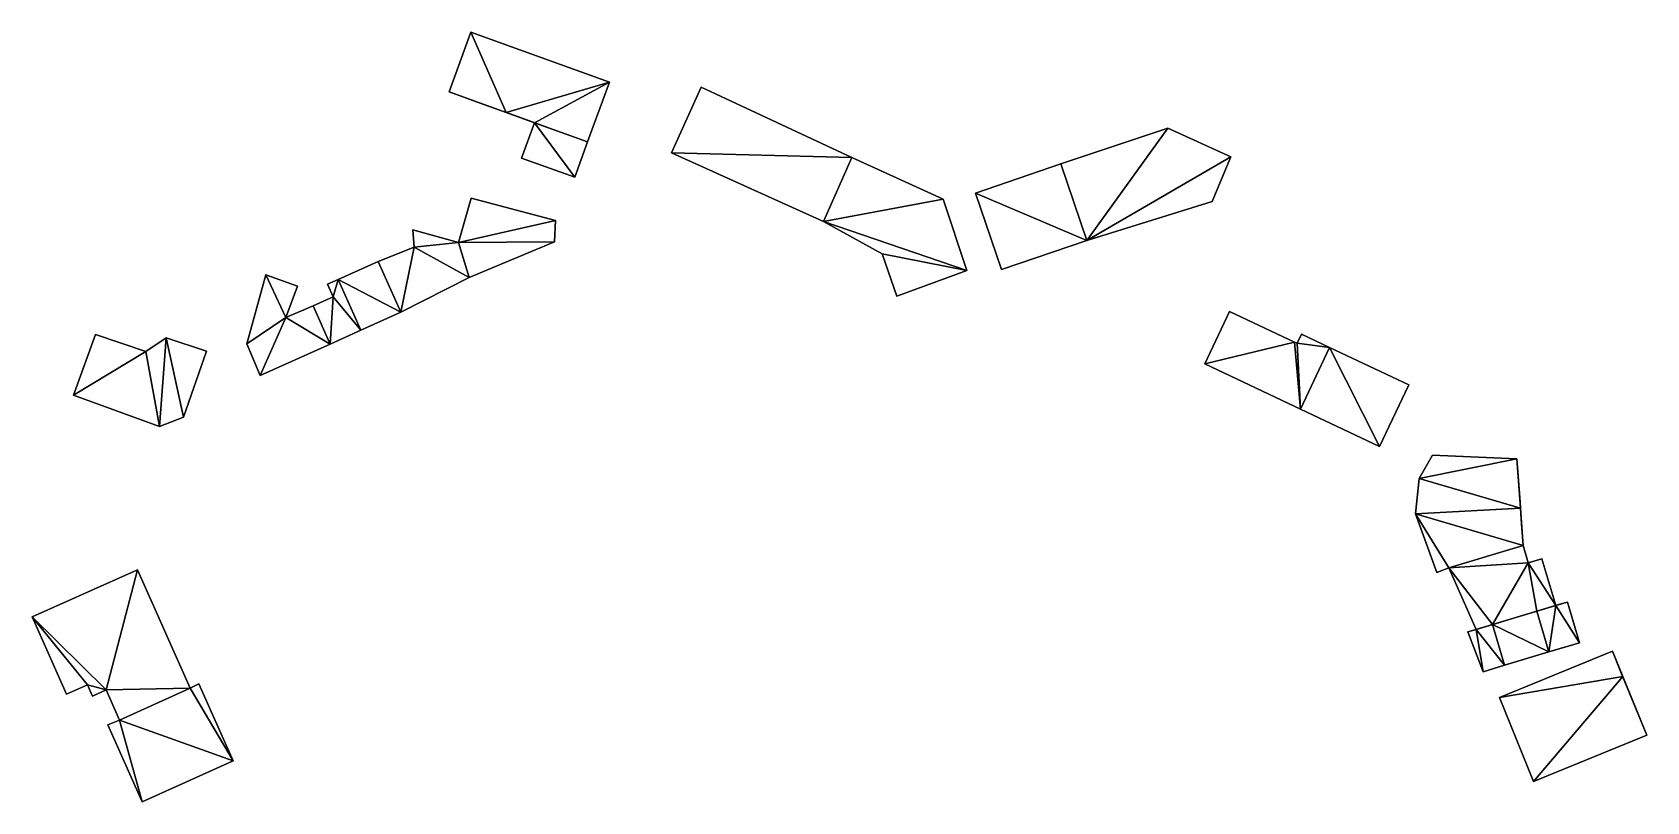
# Model space of a CAD drawing. Extents: x -170 to 170, y -225 to 164.
# Drawn here: x -169.8 to 116.5, y 27.4 to 163.8 of the extents above; entities that cross this region are included whole.
import ezdxf

# ---------------------------------------------------------------- set-up
doc = ezdxf.new("R2010")
doc.units = 0
doc.layers.add('OBSTRUCTIONS', color=7, linetype='CONTINUOUS')

msp = doc.modelspace()

# ---------------------------------------------------------------- meshes
at = {"layer": 'OBSTRUCTIONS'}
mesh = msp.add_polyface(dxfattribs=at)
corners = [(-95.88, 153.26, 30.53), (-92.03, 163.84, 30.53), (-95.88, 153.26, -1.45), (-92.03, 163.84, -1.45), (-92.03, 163.84, -1.45), (-67.49, 155.01, -1.45), (-95.88, 153.26, -1.45), (-71.34, 144.41, -1.45), (-80.79, 147.81, -1.45), (-85.82, 149.63, -1.45), (-92.03, 163.84, 30.53), (-95.88, 153.26, 30.53), (-67.49, 155.01, 30.53), (-71.34, 144.41, 30.53), (-85.82, 149.63, 30.53), (-80.79, 147.81, 30.53), (-92.03, 163.84, 30.53), (-67.49, 155.01, 30.53), (-92.03, 163.84, -1.45), (-67.49, 155.01, -1.45), (-67.49, 155.01, 30.53), (-71.34, 144.41, 30.53), (-67.49, 155.01, -1.45), (-71.34, 144.41, -1.45), (-71.34, 144.41, 30.53), (-95.88, 153.26, 30.53), (-77.47, 146.62, 22.53), (-83.61, 148.83, 22.53), (-89.74, 151.05, 22.53), (-77.47, 146.62, 14.54), (-83.61, 148.83, 14.54), (-89.74, 151.05, 14.54), (-77.47, 146.62, 6.54), (-83.61, 148.83, 6.54), (-89.74, 151.05, 6.54), (-71.34, 144.41, -1.45), (-95.88, 153.26, -1.45), (-80.79, 147.81, -1.45), (-85.82, 149.63, -1.45), (-85.82, 149.63, 30.53), (-80.79, 147.81, 30.53)]
mesh.append_faces([[corners[k] for k in face] for face in [(1, 3, 2, 0), (9, 6, 4, 4), (5, 9, 4, 4), (7, 8, 5, 5), (9, 5, 8, 8), (13, 12, 15, 15), (14, 15, 12, 12), (11, 14, 10, 10), (12, 10, 14, 14), (17, 19, 18, 16), (21, 23, 22, 20), (30, 29, 26, 27), (31, 30, 27, 28), (33, 32, 29, 30), (34, 33, 30, 31), (26, 24, 40, 40), (26, 40, 39, 27), (24, 26, 29, 29), (29, 35, 24, 24), (28, 39, 25, 25), (39, 28, 27, 27), (31, 28, 25, 25), (33, 38, 37, 32), (32, 37, 35, 35), (35, 29, 32, 32), (36, 34, 31, 31), (34, 36, 38, 38), (34, 38, 33, 33), (25, 36, 31, 31)]])
mesh = msp.add_polyface(dxfattribs=at)
corners = [(-56.48, 142.49, -1.33), (-51.2, 154.09, -1.33), (-56.48, 142.49, -1.45), (-51.2, 154.09, -1.45), (-51.2, 154.09, -1.45), (-24.46, 141.67, -1.45), (-56.48, 142.49, -1.45), (-29.48, 130.31, -1.45), (-51.2, 154.09, -1.33), (-56.48, 142.49, -1.33), (-24.46, 141.67, -1.33), (-29.48, 130.31, -1.33), (-51.2, 154.09, -1.33), (-24.46, 141.67, -1.33), (-51.2, 154.09, -1.45), (-24.46, 141.67, -1.45), (-24.46, 141.67, -1.33), (-29.48, 130.31, -1.33), (-24.46, 141.67, -1.45), (-29.48, 130.31, -1.45), (-29.48, 130.31, -1.33), (-56.48, 142.49, -1.33), (-29.48, 130.31, -1.45), (-56.48, 142.49, -1.45)]
mesh.append_faces([[corners[k] for k in face] for face in [(1, 0, 2, 3), (6, 7, 5, 5), (5, 4, 6, 6), (10, 9, 8, 8), (9, 10, 11, 11), (13, 12, 14, 15), (17, 16, 18, 19), (21, 20, 22, 23)]])
mesh = msp.add_polyface(dxfattribs=at)
corners = [(-83.07, 141.55, 29.8), (-80.79, 147.81, 29.8), (-83.07, 141.55, -1.45), (-80.79, 147.81, -1.45), (-80.79, 147.81, -1.45), (-71.34, 144.41, -1.45), (-83.07, 141.55, -1.45), (-73.61, 138.14, -1.45), (-80.79, 147.81, 29.8), (-83.07, 141.55, 29.8), (-71.34, 144.41, 29.8), (-73.61, 138.14, 29.8), (-80.79, 147.81, 29.8), (-71.34, 144.41, 29.8), (-80.79, 147.81, -1.45), (-71.34, 144.41, -1.45), (-71.34, 144.41, 29.8), (-73.61, 138.14, 29.8), (-71.34, 144.41, -1.45), (-73.61, 138.14, -1.45), (-73.61, 138.14, 29.8), (-83.07, 141.55, 29.8), (-73.61, 138.14, -1.45), (-83.07, 141.55, -1.45)]
mesh.append_faces([[corners[k] for k in face] for face in [(1, 3, 2, 0), (7, 6, 4, 4), (4, 5, 7, 7), (8, 11, 10, 10), (11, 8, 9, 9), (13, 15, 14, 12), (17, 19, 18, 16), (21, 23, 22, 20)]])
mesh = msp.add_polyface(dxfattribs=at)
corners = [(42.76, 141.73, 15.02), (39.42, 133.83, 15.02), (42.76, 141.73, -1.45), (39.42, 133.83, -1.45), (39.42, 133.83, -1.45), (17.2, 126.95, -1.45), (42.76, 141.73, -1.45), (31.56, 146.86, -1.45), (12.6, 140.51, -1.45), (39.42, 133.83, 15.02), (42.76, 141.73, 15.02), (17.2, 126.95, 15.02), (12.6, 140.51, 15.02), (31.56, 146.86, 15.02), (39.42, 133.83, 15.02), (17.2, 126.95, 15.02), (39.42, 133.83, -1.45), (17.2, 126.95, -1.45), (17.2, 126.95, 15.02), (12.6, 140.51, 15.02), (17.2, 126.95, -1.45), (12.6, 140.51, -1.45), (12.6, 140.51, 15.02), (31.56, 146.86, 15.02), (12.6, 140.51, -1.45), (31.56, 146.86, -1.45), (31.56, 146.86, 15.02), (42.76, 141.73, 15.02), (31.56, 146.86, -1.45), (42.76, 141.73, -1.45)]
mesh.append_faces([[corners[k] for k in face] for face in [(1, 3, 2, 0), (5, 6, 4, 4), (8, 7, 5, 5), (6, 5, 7, 7), (13, 12, 11, 11), (13, 11, 10, 10), (9, 10, 11, 11), (15, 17, 16, 14), (19, 21, 20, 18), (23, 25, 24, 22), (27, 29, 28, 26)]])
mesh = msp.add_polyface(dxfattribs=at)
corners = [(-29.48, 130.31, 5.29), (-24.46, 141.67, 5.29), (-29.48, 130.31, -1.45), (-24.46, 141.67, -1.45), (-24.46, 141.67, -1.45), (-8.25, 134.24, -1.45), (-29.48, 130.31, -1.45), (-19.08, 124.55, -1.45), (-16.5, 117.04, -1.45), (-4.1, 121.62, -1.45), (-24.46, 141.67, 5.29), (-29.48, 130.31, 5.29), (-8.25, 134.24, 5.29), (-4.1, 121.62, 5.29), (-16.5, 117.04, 5.29), (-19.08, 124.55, 5.29), (-24.46, 141.67, 5.29), (-8.25, 134.24, 5.29), (-24.46, 141.67, -1.45), (-8.25, 134.24, -1.45), (-8.25, 134.24, 5.29), (-4.1, 121.62, 5.29), (-8.25, 134.24, -1.45), (-4.1, 121.62, -1.45), (-4.1, 121.62, 5.29), (-16.5, 117.04, 5.29), (-4.1, 121.62, -1.45), (-16.5, 117.04, -1.45), (-16.5, 117.04, 5.29), (-19.08, 124.55, 5.29), (-16.5, 117.04, -1.45), (-19.08, 124.55, -1.45), (-19.08, 124.55, 5.29), (-29.48, 130.31, 5.29), (-19.08, 124.55, -1.45), (-29.48, 130.31, -1.45)]
mesh.append_faces([[corners[k] for k in face] for face in [(1, 3, 2, 0), (7, 6, 9, 9), (4, 5, 6, 6), (8, 7, 9, 9), (5, 9, 6, 6), (15, 14, 13, 13), (12, 11, 13, 13), (15, 13, 11, 11), (10, 11, 12, 12), (17, 19, 18, 16), (21, 23, 22, 20), (25, 27, 26, 24), (29, 31, 30, 28), (33, 35, 34, 32)]])
mesh = msp.add_polyface(dxfattribs=at)
corners = [(12.6, 140.51, 5.26), (17.2, 126.95, 5.26), (12.6, 140.51, -1.45), (17.2, 126.95, -1.45), (17.2, 126.95, -1.45), (2.07, 121.78, -1.45), (12.6, 140.51, -1.45), (-2.53, 135.34, -1.45), (17.2, 126.95, 5.26), (12.6, 140.51, 5.26), (2.07, 121.78, 5.26), (-2.53, 135.34, 5.26), (17.2, 126.95, 5.26), (2.07, 121.78, 5.26), (17.2, 126.95, -1.45), (2.07, 121.78, -1.45), (2.07, 121.78, 5.26), (-2.53, 135.34, 5.26), (2.07, 121.78, -1.45), (-2.53, 135.34, -1.45), (-2.53, 135.34, 5.26), (12.6, 140.51, 5.26), (-2.53, 135.34, -1.45), (12.6, 140.51, -1.45)]
mesh.append_faces([[corners[k] for k in face] for face in [(1, 3, 2, 0), (4, 5, 7, 7), (7, 6, 4, 4), (11, 8, 9, 9), (8, 11, 10, 10), (13, 15, 14, 12), (17, 19, 18, 16), (21, 23, 22, 20)]])
mesh = msp.add_polyface(dxfattribs=at)
corners = [(-77.02, 130.45, 28.97), (-92, 134.41, 28.97), (-77.02, 130.45, -1.45), (-92, 134.41, -1.45), (-92, 134.41, -1.45), (-94.24, 126.55, -1.45), (-77.02, 130.45, -1.45), (-77.23, 126.69, -1.45), (-92.33, 120.35, -1.45), (-92, 134.41, 28.97), (-77.02, 130.45, 28.97), (-94.24, 126.55, 28.97), (-92.33, 120.35, 28.97), (-77.23, 126.69, 28.97), (-92, 134.41, 28.97), (-94.24, 126.55, 28.97), (-92, 134.41, -1.45), (-94.24, 126.55, -1.45), (-94.24, 126.55, 28.97), (-92.33, 120.35, 28.97), (-94.24, 126.55, -1.45), (-92.33, 120.35, -1.45), (-92.33, 120.35, 28.97), (-77.23, 126.69, 28.97), (-92.33, 120.35, -1.45), (-77.23, 126.69, -1.45), (-77.23, 126.69, 28.97), (-77.02, 130.45, 28.97), (-77.23, 126.69, -1.45), (-77.02, 130.45, -1.45)]
mesh.append_faces([[corners[k] for k in face] for face in [(1, 0, 2, 3), (7, 8, 5, 5), (4, 6, 5, 5), (7, 5, 6, 6), (11, 13, 10, 10), (9, 11, 10, 10), (12, 13, 11, 11), (15, 14, 16, 17), (19, 18, 20, 21), (23, 22, 24, 25), (27, 26, 28, 29)]])
mesh = msp.add_polyface(dxfattribs=at)
corners = [(-104.46, 114.19, 21.27), (-108.49, 123.22, 21.27), (-104.46, 114.19, -1.45), (-108.49, 123.22, -1.45), (-108.49, 123.22, -1.45), (-102.1, 125.76, -1.45), (-104.46, 114.19, -1.45), (-92.33, 120.35, -1.45), (-94.24, 126.55, -1.45), (-102.32, 128.83, -1.45), (-108.49, 123.22, 21.27), (-104.46, 114.19, 21.27), (-102.1, 125.76, 21.27), (-102.32, 128.83, 21.27), (-94.24, 126.55, 21.27), (-92.33, 120.35, 21.27), (-108.49, 123.22, 21.27), (-102.1, 125.76, 21.27), (-108.49, 123.22, -1.45), (-102.1, 125.76, -1.45), (-102.1, 125.76, 21.27), (-102.32, 128.83, 21.27), (-102.1, 125.76, -1.45), (-102.32, 128.83, -1.45), (-102.32, 128.83, 21.27), (-94.24, 126.55, 21.27), (-102.32, 128.83, -1.45), (-94.24, 126.55, -1.45), (-94.24, 126.55, 21.27), (-92.33, 120.35, 21.27), (-94.24, 126.55, -1.45), (-92.33, 120.35, -1.45), (-92.33, 120.35, 21.27), (-104.46, 114.19, 21.27), (-92.33, 120.35, -1.45), (-104.46, 114.19, -1.45)]
mesh.append_faces([[corners[k] for k in face] for face in [(1, 3, 2, 0), (5, 9, 8, 8), (7, 5, 8, 8), (4, 5, 6, 6), (7, 6, 5, 5), (10, 11, 12, 12), (15, 12, 11, 11), (13, 12, 14, 14), (15, 14, 12, 12), (17, 19, 18, 16), (21, 23, 22, 20), (25, 27, 26, 24), (29, 31, 30, 28), (33, 35, 34, 32)]])
mesh = msp.add_polyface(dxfattribs=at)
corners = [(-108.49, 123.22, 18.09), (-104.46, 114.19, 18.09), (-108.49, 123.22, -1.45), (-104.46, 114.19, -1.45), (-104.46, 114.19, -1.45), (-111.56, 111, -1.45), (-108.49, 123.22, -1.45), (-115.58, 120.02, -1.45), (-104.46, 114.19, 18.09), (-108.49, 123.22, 18.09), (-111.56, 111, 18.09), (-115.58, 120.02, 18.09), (-104.46, 114.19, 18.09), (-111.56, 111, 18.09), (-104.46, 114.19, -1.45), (-111.56, 111, -1.45), (-111.56, 111, 18.09), (-115.58, 120.02, 18.09), (-111.56, 111, -1.45), (-115.58, 120.02, -1.45), (-115.58, 120.02, 18.09), (-108.49, 123.22, 18.09), (-115.58, 120.02, -1.45), (-108.49, 123.22, -1.45)]
mesh.append_faces([[corners[k] for k in face] for face in [(1, 3, 2, 0), (4, 7, 6, 6), (7, 4, 5, 5), (11, 10, 8, 8), (8, 9, 11, 11), (13, 15, 14, 12), (17, 19, 18, 16), (21, 23, 22, 20)]])
mesh = msp.add_polyface(dxfattribs=at)
corners = [(-120.04, 115.32, 16.21), (-117.01, 108.55, 16.21), (-120.04, 115.32, -1.45), (-117.01, 108.55, -1.45), (-117.01, 108.55, -1.45), (-129.42, 102.99, -1.45), (-120.04, 115.32, -1.45), (-124.85, 113.24, -1.45), (-122.81, 118.82, -1.45), (-128.41, 120.86, -1.45), (-131.78, 108.61, -1.45), (-117.01, 108.55, 16.21), (-120.04, 115.32, 16.21), (-129.42, 102.99, 16.21), (-131.78, 108.61, 16.21), (-128.41, 120.86, 16.21), (-122.81, 118.82, 16.21), (-124.85, 113.24, 16.21), (-117.01, 108.55, 16.21), (-129.42, 102.99, 16.21), (-117.01, 108.55, -1.45), (-129.42, 102.99, -1.45), (-129.42, 102.99, 16.21), (-131.78, 108.61, 16.21), (-129.42, 102.99, -1.45), (-131.78, 108.61, -1.45), (-131.78, 108.61, 16.21), (-128.41, 120.86, 16.21), (-131.78, 108.61, -1.45), (-128.41, 120.86, -1.45), (-128.41, 120.86, 16.21), (-122.81, 118.82, 16.21), (-128.41, 120.86, -1.45), (-122.81, 118.82, -1.45), (-122.81, 118.82, 16.21), (-124.85, 113.24, 16.21), (-122.81, 118.82, -1.45), (-124.85, 113.24, -1.45), (-124.85, 113.24, 16.21), (-120.04, 115.32, 16.21), (-124.85, 113.24, -1.45), (-120.04, 115.32, -1.45)]
mesh.append_faces([[corners[k] for k in face] for face in [(1, 0, 2, 3), (4, 6, 7, 7), (7, 10, 5, 5), (8, 9, 7, 7), (10, 7, 9, 9), (4, 7, 5, 5), (15, 17, 14, 14), (13, 14, 17, 17), (17, 12, 11, 11), (15, 16, 17, 17), (13, 17, 11, 11), (19, 18, 20, 21), (23, 22, 24, 25), (27, 26, 28, 29), (31, 30, 32, 33), (35, 34, 36, 37), (39, 38, 40, 41)]])
mesh = msp.add_polyface(dxfattribs=at)
corners = [(-115.58, 120.02, 16.82), (-111.56, 111, 16.82), (-115.58, 120.02, -1.45), (-111.56, 111, -1.45), (-111.56, 111, -1.45), (-117.01, 108.55, -1.45), (-115.58, 120.02, -1.45), (-117.5, 119.15, -1.45), (-116.5, 116.91, -1.45), (-120.04, 115.32, -1.45), (-111.56, 111, 16.82), (-115.58, 120.02, 16.82), (-117.01, 108.55, 16.82), (-120.04, 115.32, 16.82), (-116.5, 116.91, 16.82), (-117.5, 119.15, 16.82), (-111.56, 111, 16.82), (-117.01, 108.55, 16.82), (-111.56, 111, -1.45), (-117.01, 108.55, -1.45), (-117.01, 108.55, 16.82), (-120.04, 115.32, 16.82), (-117.01, 108.55, -1.45), (-120.04, 115.32, -1.45), (-120.04, 115.32, 16.82), (-116.5, 116.91, 16.82), (-120.04, 115.32, -1.45), (-116.5, 116.91, -1.45), (-116.5, 116.91, 16.82), (-117.5, 119.15, 16.82), (-116.5, 116.91, -1.45), (-117.5, 119.15, -1.45), (-117.5, 119.15, 16.82), (-115.58, 120.02, 16.82), (-117.5, 119.15, -1.45), (-115.58, 120.02, -1.45)]
mesh.append_faces([[corners[k] for k in face] for face in [(1, 3, 2, 0), (7, 6, 8, 8), (4, 8, 6, 6), (9, 8, 5, 5), (4, 5, 8, 8), (14, 13, 12, 12), (10, 14, 12, 12), (15, 14, 11, 11), (10, 11, 14, 14), (17, 19, 18, 16), (21, 23, 22, 20), (25, 27, 26, 24), (29, 31, 30, 28), (33, 35, 34, 32)]])
mesh = msp.add_polyface(dxfattribs=at)
corners = [(55.26, 110.32, 2.01), (60.28, 107.96, 2.01), (55.26, 110.32, -1.45), (60.28, 107.96, -1.45), (60.28, 107.96, -1.45), (55.09, 97.04, -1.45), (55.26, 110.32, -1.45), (54.49, 108.7, -1.45), (42.53, 114.36, -1.45), (54.05, 108.92, -1.45), (38.11, 105.06, -1.45), (60.28, 107.96, 2.01), (55.26, 110.32, 2.01), (55.09, 97.04, 2.01), (38.11, 105.06, 2.01), (42.53, 114.36, 2.01), (54.49, 108.7, 2.01), (54.05, 108.92, 2.01), (60.28, 107.96, 2.01), (55.09, 97.04, 2.01), (60.28, 107.96, -1.45), (55.09, 97.04, -1.45), (55.09, 97.04, 2.01), (38.11, 105.06, 2.01), (55.09, 97.04, -1.45), (38.11, 105.06, -1.45), (38.11, 105.06, 2.01), (42.53, 114.36, 2.01), (38.11, 105.06, -1.45), (42.53, 114.36, -1.45), (42.53, 114.36, 2.01), (54.05, 108.92, 2.01), (42.53, 114.36, -1.45), (54.05, 108.92, -1.45), (54.05, 108.92, 2.01), (54.49, 108.7, 2.01), (54.05, 108.92, -1.45), (54.49, 108.7, -1.45), (54.49, 108.7, 2.01), (55.26, 110.32, 2.01), (54.49, 108.7, -1.45), (55.26, 110.32, -1.45)]
mesh.append_faces([[corners[k] for k in face] for face in [(1, 3, 2, 0), (7, 6, 4, 4), (5, 7, 4, 4), (7, 5, 9, 9), (10, 9, 5, 5), (10, 8, 9, 9), (15, 14, 17, 17), (13, 17, 14, 14), (11, 16, 13, 13), (17, 13, 16, 16), (16, 11, 12, 12), (19, 21, 20, 18), (23, 25, 24, 22), (27, 29, 28, 26), (31, 33, 32, 30), (35, 37, 36, 34), (39, 41, 40, 38)]])
mesh = msp.add_polyface(dxfattribs=at)
corners = [(-146.09, 109.68, 18.01), (-138.93, 107.27, 18.01), (-146.09, 109.68, -1.45), (-138.93, 107.27, -1.45), (-138.93, 107.27, -1.45), (-143.02, 95.61, -1.45), (-146.09, 109.68, -1.45), (-149.72, 107.25, -1.45), (-158.65, 110.27, -1.45), (-162.51, 99.49, -1.45), (-147.27, 93.93, -1.45), (-138.93, 107.27, 18.01), (-146.09, 109.68, 18.01), (-143.02, 95.61, 18.01), (-147.27, 93.93, 18.01), (-162.51, 99.49, 18.01), (-158.65, 110.27, 18.01), (-149.72, 107.25, 18.01), (-138.93, 107.27, 18.01), (-143.02, 95.61, 18.01), (-138.93, 107.27, -1.45), (-143.02, 95.61, -1.45), (-143.02, 95.61, 18.01), (-147.27, 93.93, 18.01), (-143.02, 95.61, -1.45), (-147.27, 93.93, -1.45), (-147.27, 93.93, 18.01), (-162.51, 99.49, 18.01), (-147.27, 93.93, -1.45), (-162.51, 99.49, -1.45), (-162.51, 99.49, 18.01), (-158.65, 110.27, 18.01), (-162.51, 99.49, -1.45), (-158.65, 110.27, -1.45), (-158.65, 110.27, 18.01), (-149.72, 107.25, 18.01), (-158.65, 110.27, -1.45), (-149.72, 107.25, -1.45), (-149.72, 107.25, 18.01), (-146.09, 109.68, 18.01), (-149.72, 107.25, -1.45), (-146.09, 109.68, -1.45)]
mesh.append_faces([[corners[k] for k in face] for face in [(1, 3, 2, 0), (6, 4, 5, 5), (10, 6, 5, 5), (7, 9, 8, 8), (10, 7, 6, 6), (10, 9, 7, 7), (17, 16, 15, 15), (14, 17, 15, 15), (12, 14, 13, 13), (13, 11, 12, 12), (17, 14, 12, 12), (19, 21, 20, 18), (23, 25, 24, 22), (27, 29, 28, 26), (31, 33, 32, 30), (35, 37, 36, 34), (39, 41, 40, 38)]])
mesh = msp.add_polyface(dxfattribs=at)
corners = [(60.28, 107.96, 5.03), (74.31, 101.33, 5.03), (60.28, 107.96, -1.45), (74.31, 101.33, -1.45), (74.31, 101.33, -1.45), (69.11, 90.41, -1.45), (60.28, 107.96, -1.45), (55.09, 97.04, -1.45), (74.31, 101.33, 5.03), (60.28, 107.96, 5.03), (69.11, 90.41, 5.03), (55.09, 97.04, 5.03), (74.31, 101.33, 5.03), (69.11, 90.41, 5.03), (74.31, 101.33, -1.45), (69.11, 90.41, -1.45), (69.11, 90.41, 5.03), (55.09, 97.04, 5.03), (69.11, 90.41, -1.45), (55.09, 97.04, -1.45), (55.09, 97.04, 5.03), (60.28, 107.96, 5.03), (55.09, 97.04, -1.45), (60.28, 107.96, -1.45)]
mesh.append_faces([[corners[k] for k in face] for face in [(1, 3, 2, 0), (5, 7, 6, 6), (6, 4, 5, 5), (9, 10, 8, 8), (10, 9, 11, 11), (13, 15, 14, 12), (17, 19, 18, 16), (21, 23, 22, 20)]])
mesh = msp.add_polyface(dxfattribs=at)
corners = [(76.18, 84.73, 22.85), (78.53, 88.83, 22.85), (76.18, 84.73, -1.45), (78.53, 88.83, -1.45), (78.53, 88.83, -1.45), (93.48, 88.19, -1.45), (76.18, 84.73, -1.45), (75.5, 78.46, -1.45), (79.31, 68.06, -1.45), (81.4, 68.87, -1.45), (94.59, 72.83, -1.45), (94.13, 79.46, -1.45), (78.53, 88.83, 22.85), (76.18, 84.73, 22.85), (93.48, 88.19, 22.85), (94.59, 72.83, 22.85), (94.13, 79.46, 22.85), (81.4, 68.87, 22.85), (79.31, 68.06, 22.85), (75.5, 78.46, 22.85), (78.53, 88.83, 22.85), (93.48, 88.19, 22.85), (78.53, 88.83, -1.45), (93.48, 88.19, -1.45), (93.48, 88.19, 22.85), (94.59, 72.83, 22.85), (93.77, 84.35, 16.77), (94.05, 80.51, 16.77), (94.32, 76.67, 16.77), (93.77, 84.35, 10.7), (94.05, 80.51, 10.7), (94.32, 76.67, 10.7), (93.77, 84.35, 4.62), (94.05, 80.51, 4.62), (94.32, 76.67, 4.62), (93.48, 88.19, -1.45), (94.59, 72.83, -1.45), (94.13, 79.46, -1.45), (94.13, 79.46, 22.85), (94.59, 72.83, 22.85), (81.4, 68.87, 22.85), (94.59, 72.83, -1.45), (81.4, 68.87, -1.45), (81.4, 68.87, 22.85), (79.31, 68.06, 22.85), (81.4, 68.87, -1.45), (79.31, 68.06, -1.45), (79.31, 68.06, 22.85), (75.5, 78.46, 22.85), (79.31, 68.06, -1.45), (75.5, 78.46, -1.45), (75.5, 78.46, 22.85), (76.18, 84.73, 22.85), (75.5, 78.46, -1.45), (76.18, 84.73, -1.45)]
mesh.append_faces([[corners[k] for k in face] for face in [(1, 3, 2, 0), (11, 7, 6, 6), (7, 9, 8, 8), (4, 5, 6, 6), (11, 10, 7, 7), (10, 9, 7, 7), (5, 11, 6, 6), (16, 19, 15, 15), (15, 19, 17, 17), (13, 16, 14, 14), (16, 13, 19, 19), (19, 18, 17, 17), (13, 14, 12, 12), (21, 23, 22, 20), (30, 29, 26, 27), (31, 30, 27, 28), (33, 32, 29, 30), (34, 33, 30, 31), (26, 29, 24, 24), (35, 24, 29, 29), (38, 27, 26, 24), (28, 38, 25, 25), (38, 28, 27, 27), (31, 28, 25, 25), (37, 32, 33, 33), (29, 32, 35, 35), (35, 32, 37, 37), (36, 34, 31, 31), (34, 36, 37, 37), (34, 37, 33, 33), (25, 36, 31, 31), (40, 42, 41, 39), (44, 46, 45, 43), (48, 50, 49, 47), (52, 54, 53, 51)]])
mesh = msp.add_polyface(dxfattribs=at)
corners = [(81.4, 68.87, 13.76), (94.59, 72.83, 13.76), (81.4, 68.87, -1.45), (94.59, 72.83, -1.45), (94.59, 72.83, -1.45), (95.51, 69.74, -1.45), (81.4, 68.87, -1.45), (86.28, 57.96, -1.45), (100.39, 62.19, -1.45), (97.01, 61.18, -1.45), (89.14, 58.82, -1.45), (97.93, 70.48, -1.45), (94.59, 72.83, 13.76), (81.4, 68.87, 13.76), (95.51, 69.74, 13.76), (97.93, 70.48, 13.76), (100.39, 62.19, 13.76), (86.28, 57.96, 13.76), (89.14, 58.82, 13.76), (97.01, 61.18, 13.76), (94.59, 72.83, 13.76), (95.51, 69.74, 13.76), (94.59, 72.83, -1.45), (95.51, 69.74, -1.45), (95.51, 69.74, 13.76), (97.93, 70.48, 13.76), (95.51, 69.74, -1.45), (97.93, 70.48, -1.45), (97.93, 70.48, 13.76), (100.39, 62.19, 13.76), (97.93, 70.48, -1.45), (100.39, 62.19, -1.45), (100.39, 62.19, 13.76), (86.28, 57.96, 13.76), (96.86, 61.14, 9.96), (93.33, 60.08, 9.96), (89.8, 59.02, 9.96), (96.86, 61.14, 6.16), (93.33, 60.08, 6.16), (89.8, 59.02, 6.16), (96.86, 61.14, 2.35), (93.33, 60.08, 2.35), (89.8, 59.02, 2.35), (100.39, 62.19, -1.45), (86.28, 57.96, -1.45), (97.01, 61.18, -1.45), (89.14, 58.82, -1.45), (89.14, 58.82, 13.76), (97.01, 61.18, 13.76), (86.28, 57.96, 13.76), (81.4, 68.87, 13.76), (86.28, 57.96, -1.45), (81.4, 68.87, -1.45)]
mesh.append_faces([[corners[k] for k in face] for face in [(1, 3, 2, 0), (7, 6, 10, 10), (5, 9, 10, 10), (5, 10, 6, 6), (9, 5, 8, 8), (11, 8, 5, 5), (6, 4, 5, 5), (19, 16, 14, 14), (15, 14, 16, 16), (14, 12, 13, 13), (17, 18, 13, 13), (14, 18, 19, 19), (13, 18, 14, 14), (21, 23, 22, 20), (25, 27, 26, 24), (29, 31, 30, 28), (38, 37, 34, 35), (39, 38, 35, 36), (41, 40, 37, 38), (42, 41, 38, 39), (34, 32, 48, 48), (32, 34, 37, 37), (37, 43, 32, 32), (35, 34, 48, 48), (36, 47, 33, 33), (47, 36, 35, 35), (35, 48, 47, 47), (36, 33, 39, 39), (45, 40, 41, 41), (40, 45, 43, 43), (45, 41, 42, 46), (44, 42, 39, 39), (42, 44, 46, 46), (33, 44, 39, 39), (43, 37, 40, 40), (50, 52, 51, 49)]])
mesh = msp.add_polyface(dxfattribs=at)
corners = [(-154.37, 41.89, 8.55), (-141.82, 47.52, 8.55), (-154.37, 41.89, -1.45), (-141.82, 47.52, -1.45), (-141.82, 47.52, -1.45), (-151.17, 68.53, -1.45), (-154.37, 41.89, -1.45), (-156.74, 47.22, -1.45), (-159.17, 46.13, -1.45), (-160.05, 48.13, -1.45), (-163.76, 46.47, -1.45), (-169.85, 60.16, -1.45), (-141.82, 47.52, 8.55), (-154.37, 41.89, 8.55), (-151.17, 68.53, 8.55), (-169.85, 60.16, 8.55), (-163.76, 46.47, 8.55), (-160.05, 48.13, 8.55), (-159.17, 46.13, 8.55), (-156.74, 47.22, 8.55), (-141.82, 47.52, 8.55), (-151.17, 68.53, 8.55), (-141.82, 47.52, -1.45), (-151.17, 68.53, -1.45), (-151.17, 68.53, 8.55), (-169.85, 60.16, 8.55), (-151.17, 68.53, -1.45), (-169.85, 60.16, -1.45), (-169.85, 60.16, 8.55), (-163.76, 46.47, 8.55), (-169.85, 60.16, -1.45), (-163.76, 46.47, -1.45), (-163.76, 46.47, 8.55), (-160.05, 48.13, 8.55), (-163.76, 46.47, -1.45), (-160.05, 48.13, -1.45), (-160.05, 48.13, 8.55), (-159.17, 46.13, 8.55), (-160.05, 48.13, -1.45), (-159.17, 46.13, -1.45), (-159.17, 46.13, 8.55), (-156.74, 47.22, 8.55), (-159.17, 46.13, -1.45), (-156.74, 47.22, -1.45), (-156.74, 47.22, 8.55), (-154.37, 41.89, 8.55), (-156.74, 47.22, -1.45), (-154.37, 41.89, -1.45)]
mesh.append_faces([[corners[k] for k in face] for face in [(1, 3, 2, 0), (6, 4, 7, 7), (5, 7, 4, 4), (8, 7, 9, 9), (9, 7, 11, 11), (5, 11, 7, 7), (9, 11, 10, 10), (17, 15, 19, 19), (14, 19, 15, 15), (17, 16, 15, 15), (13, 19, 12, 12), (14, 12, 19, 19), (17, 19, 18, 18), (21, 23, 22, 20), (25, 27, 26, 24), (29, 31, 30, 28), (33, 35, 34, 32), (37, 39, 38, 36), (41, 43, 42, 40), (45, 47, 46, 44)]])
mesh = msp.add_polyface(dxfattribs=at)
corners = [(89.14, 58.82, 13.04), (97.01, 61.18, 13.04), (89.14, 58.82, -1.45), (97.01, 61.18, -1.45), (97.01, 61.18, -1.45), (99.15, 53.95, -1.45), (89.14, 58.82, -1.45), (91.28, 51.59, -1.45), (97.01, 61.18, 13.04), (89.14, 58.82, 13.04), (99.15, 53.95, 13.04), (91.28, 51.59, 13.04), (97.01, 61.18, 13.04), (99.15, 53.95, 13.04), (97.01, 61.18, -1.45), (99.15, 53.95, -1.45), (99.15, 53.95, 13.04), (91.28, 51.59, 13.04), (99.15, 53.95, -1.45), (91.28, 51.59, -1.45), (91.28, 51.59, 13.04), (89.14, 58.82, 13.04), (91.28, 51.59, -1.45), (89.14, 58.82, -1.45)]
mesh.append_faces([[corners[k] for k in face] for face in [(1, 3, 2, 0), (6, 4, 5, 5), (5, 7, 6, 6), (10, 9, 11, 11), (9, 10, 8, 8), (13, 15, 14, 12), (17, 19, 18, 16), (21, 23, 22, 20)]])
mesh = msp.add_polyface(dxfattribs=at)
corners = [(97.01, 61.18, 0.22), (102.45, 62.81, 0.22), (98.37, 61.59, -0.2), (99.73, 62, -0.2), (101.09, 62.41, -0.2), (98.37, 61.59, -0.62), (99.73, 62, -0.62), (101.09, 62.41, -0.62), (98.37, 61.59, -1.04), (99.73, 62, -1.04), (101.09, 62.41, -1.04), (97.01, 61.18, -1.45), (102.45, 62.81, -1.45), (100.39, 62.19, 0.22), (100.39, 62.19, -1.45), (102.45, 62.81, -1.45), (104.59, 55.59, -1.45), (97.01, 61.18, -1.45), (100.39, 62.19, -1.45), (99.15, 53.95, -1.45), (102.45, 62.81, 0.22), (100.39, 62.19, 0.22), (97.01, 61.18, 0.22), (104.59, 55.59, 0.22), (99.15, 53.95, 0.22), (102.45, 62.81, 0.22), (104.59, 55.59, 0.22), (102.45, 62.81, -1.45), (104.59, 55.59, -1.45), (104.59, 55.59, 0.22), (99.15, 53.95, 0.22), (104.59, 55.59, -1.45), (99.15, 53.95, -1.45), (99.15, 53.95, 0.22), (97.01, 61.18, 0.22), (99.15, 53.95, -1.45), (97.01, 61.18, -1.45)]
mesh.append_faces([[corners[k] for k in face] for face in [(6, 5, 2, 3), (7, 6, 3, 4), (9, 8, 5, 6), (10, 9, 6, 7), (2, 5, 0, 0), (11, 0, 5, 5), (13, 3, 2, 0), (4, 13, 1, 1), (13, 4, 3, 3), (7, 4, 1, 1), (14, 8, 9, 9), (5, 8, 11, 11), (11, 8, 14, 14), (12, 10, 7, 7), (10, 12, 14, 14), (10, 14, 9, 9), (1, 12, 7, 7), (18, 16, 19, 19), (16, 18, 15, 15), (19, 17, 18, 18), (23, 20, 21, 21), (21, 24, 23, 23), (22, 24, 21, 21), (26, 28, 27, 25), (30, 32, 31, 29), (34, 36, 35, 33)]])
mesh = msp.add_polyface(dxfattribs=at)
corners = [(89.14, 58.82, 16.59), (91.28, 51.59, 16.59), (89.14, 58.82, -1.45), (91.28, 51.59, -1.45), (91.28, 51.59, -1.45), (87.5, 50.43, -1.45), (89.14, 58.82, -1.45), (84.77, 57.51, -1.45), (86.28, 57.96, -1.45), (91.28, 51.59, 16.59), (89.14, 58.82, 16.59), (87.5, 50.43, 16.59), (84.77, 57.51, 16.59), (86.28, 57.96, 16.59), (91.28, 51.59, 16.59), (87.5, 50.43, 16.59), (91.28, 51.59, -1.45), (87.5, 50.43, -1.45), (87.5, 50.43, 16.59), (84.77, 57.51, 16.59), (87.5, 50.43, -1.45), (84.77, 57.51, -1.45), (84.77, 57.51, 16.59), (89.14, 58.82, 16.59), (85.86, 57.84, 12.08), (86.95, 58.16, 12.08), (88.05, 58.49, 12.08), (85.86, 57.84, 7.57), (86.95, 58.16, 7.57), (88.05, 58.49, 7.57), (85.86, 57.84, 3.06), (86.95, 58.16, 3.06), (88.05, 58.49, 3.06), (84.77, 57.51, -1.45), (89.14, 58.82, -1.45), (86.28, 57.96, -1.45), (86.28, 57.96, 16.59)]
mesh.append_faces([[corners[k] for k in face] for face in [(1, 3, 2, 0), (8, 4, 5, 5), (4, 8, 6, 6), (5, 7, 8, 8), (11, 13, 12, 12), (10, 13, 9, 9), (11, 9, 13, 13), (15, 17, 16, 14), (19, 21, 20, 18), (28, 27, 24, 25), (29, 28, 25, 26), (31, 30, 27, 28), (32, 31, 28, 29), (24, 27, 22, 22), (33, 22, 27, 27), (36, 24, 22, 22), (23, 26, 25, 36), (25, 24, 36, 36), (29, 26, 23, 23), (35, 33, 30, 30), (27, 30, 33, 33), (31, 35, 30, 30), (29, 34, 32, 32), (35, 31, 32, 32), (32, 34, 35, 35), (23, 34, 29, 29)]])
mesh = msp.add_polyface(dxfattribs=at)
corners = [(90.38, 45.87, 2.69), (110.44, 54.12, 2.69), (90.38, 45.87, -1.45), (110.44, 54.12, -1.45), (110.44, 54.12, -1.45), (112.29, 49.59, -1.45), (116.52, 39.21, -1.45), (90.38, 45.87, -1.45), (96.45, 30.96, -1.45), (110.44, 54.12, 2.69), (90.38, 45.87, 2.69), (116.52, 39.21, 2.69), (112.29, 49.59, 2.69), (96.45, 30.96, 2.69), (110.44, 54.12, 2.69), (116.52, 39.21, 2.69), (111.96, 50.39, 1.66), (113.48, 46.66, 1.66), (115, 42.94, 1.66), (111.96, 50.39, 0.62), (113.48, 46.66, 0.62), (115, 42.94, 0.62), (111.96, 50.39, -0.42), (113.48, 46.66, -0.42), (115, 42.94, -0.42), (110.44, 54.12, -1.45), (116.52, 39.21, -1.45), (112.29, 49.59, -1.45), (112.29, 49.59, 2.69), (116.52, 39.21, 2.69), (96.45, 30.96, 2.69), (116.52, 39.21, -1.45), (96.45, 30.96, -1.45), (96.45, 30.96, 2.69), (90.38, 45.87, 2.69), (96.45, 30.96, -1.45), (90.38, 45.87, -1.45)]
mesh.append_faces([[corners[k] for k in face] for face in [(1, 3, 2, 0), (7, 4, 5, 5), (5, 8, 7, 7), (6, 8, 5, 5), (12, 10, 13, 13), (10, 12, 9, 9), (13, 11, 12, 12), (20, 19, 16, 17), (21, 20, 17, 18), (23, 22, 19, 20), (24, 23, 20, 21), (16, 19, 14, 14), (25, 14, 19, 19), (28, 16, 14, 14), (15, 18, 17, 28), (17, 16, 28, 28), (21, 18, 15, 15), (27, 25, 22, 22), (23, 27, 22, 22), (21, 26, 24, 24), (27, 23, 24, 24), (24, 26, 27, 27), (15, 26, 21, 21), (25, 19, 22, 22), (30, 32, 31, 29), (34, 36, 35, 33)]])
mesh = msp.add_polyface(dxfattribs=at)
corners = [(-150.34, 27.4, 12.27), (-134.23, 34.67, 12.27), (-150.34, 27.4, -1.45), (-134.23, 34.67, -1.45), (-134.23, 34.67, -1.45), (-140.32, 48.29, -1.45), (-150.34, 27.4, -1.45), (-156.43, 41.02, -1.45), (-154.37, 41.89, -1.45), (-141.82, 47.52, -1.45), (-134.23, 34.67, 12.27), (-150.34, 27.4, 12.27), (-140.32, 48.29, 12.27), (-141.82, 47.52, 12.27), (-154.37, 41.89, 12.27), (-156.43, 41.02, 12.27), (-134.23, 34.67, 12.27), (-140.32, 48.29, 12.27), (-134.23, 34.67, -1.45), (-140.32, 48.29, -1.45), (-140.32, 48.29, 12.27), (-141.82, 47.52, 12.27), (-140.32, 48.29, -1.45), (-141.82, 47.52, -1.45), (-141.82, 47.52, 12.27), (-154.37, 41.89, 12.27), (-141.82, 47.52, -1.45), (-154.37, 41.89, -1.45), (-154.37, 41.89, 12.27), (-156.43, 41.02, 12.27), (-154.37, 41.89, -1.45), (-156.43, 41.02, -1.45), (-156.43, 41.02, 12.27), (-150.34, 27.4, 12.27), (-156.43, 41.02, -1.45), (-150.34, 27.4, -1.45)]
mesh.append_faces([[corners[k] for k in face] for face in [(1, 3, 2, 0), (7, 6, 8, 8), (4, 8, 6, 6), (5, 9, 4, 4), (8, 4, 9, 9), (13, 12, 10, 10), (14, 13, 10, 10), (15, 14, 11, 11), (10, 11, 14, 14), (17, 19, 18, 16), (21, 23, 22, 20), (25, 27, 26, 24), (29, 31, 30, 28), (33, 35, 34, 32)]])

doc.saveas('drawing.dxf')
